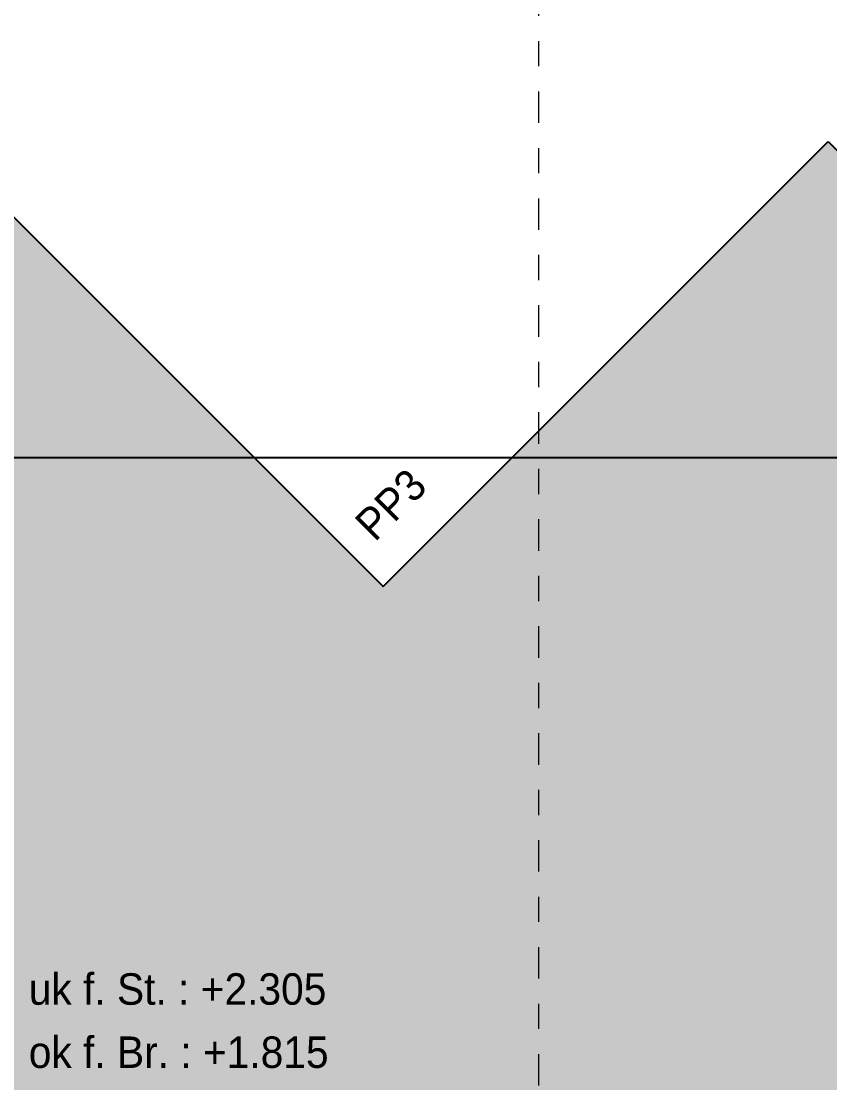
# Model space of a CAD drawing. Header units: metres. Extents: x -117 to -12, y 122 to 163.
# Drawn here: x -33.598 to -30.387, y 147.974 to 152.191 of the extents above; entities that cross this region are included whole.
import ezdxf

# ---------------------------------------------------------------- set-up
doc = ezdxf.new("R2010")
doc.units = ezdxf.units.M
doc.header["$PDMODE"] = 65
for name, pattern in [('AUSGEZOGEN', [0]), ('GETRENNT2_S10', [0.255, 0.125, -0.065, 0, -0.065]), ('STRICHLINIE_S4', [0.165, 0.125, -0.04])]:
    doc.linetypes.add(name, pattern=pattern)
for name, color, linetype, lineweight in [('XR$1$Bauachsen_grob', 7, 'GETRENNT2_S10', 13), ('XR$1$Gartenanlagen', 117, 'STRICHLINIE_S4', 13), ('XR$1$Strasse__Wege', 117, 'AUSGEZOGEN', 25), ('XR$1$Text_Koten', 7, 'AUSGEZOGEN', 25), ('XR$1$Text_Werkplan_Ausfuehrung', 7, 'AUSGEZOGEN', 25), ('XR$1$Werkplan-_Ausfuehrungsmasse', 7, 'AUSGEZOGEN', 13)]:
    doc.layers.add(name, color=color, linetype=linetype, lineweight=lineweight)
doc.styles.add('ARIAL', font='ARIAL.TTF')
doc.dimstyles.new('_DIMSTYLE_12', dxfattribs={"dimtxt": 0.125, "dimasz": 0.15, "dimexe": 0, "dimexo": 0, "dimgap": 0.0625, "dimtad": 2, "dimrnd": 0.005, "dimzin": 4, "dimdsep": 46, "dimtxsty": 'ARIAL', "dimblk1": 'ALL_ML_KREIS', "dimblk2": 'ALL_ML_KREIS', "dimsah": 1, "dimcen": 0, "dimclrd": 256, "dimclre": 256, "dimclrt": 256, "dimadec": 0, "dimazin": 0, "dimtfac": 1, "dimtdec": 0, "dimtix": 1, "dimtmove": 2, "dimatfit": 3, "dimfxl": 0, "dimtzin": 0, "dimlwd": 0, "dimlwe": -1, "dimarcsym": 0})

# ---------------------------------------------------------------- blocks, each defined once
blk = doc.blocks.new('COMPLEXOBJECT_20')
at = {"layer": 'XR$1$Bauachsen_grob', "color": 8}
blk.add_line((-31.5431, 126.7126), (-31.5431, 153.848), dxfattribs=at)
blk = doc.blocks.new('ALL_ML_KREIS')
at = {"color": 0, "linetype": 'ByBlock', "lineweight": -2}
for p, q in [((0, -0.5), (0, 0.5)), ((-1, 0), (0.5, 0))]:
    blk.add_line(p, q, dxfattribs=at)
blk.add_circle((0, 0), 0.15, dxfattribs=at)
blk = doc.blocks.new('*D554')
at = {"layer": 'DEFPOINTS'}
for p in [(-77.1306, 150.458), (-28.4581, 149.433), (-77.1306, 143.738)]:
    blk.add_point(p, dxfattribs=at)
at = {"layer": 'XR$1$Werkplan-_Ausfuehrungsmasse', "lineweight": -2}
for p, q in [((-77.1306, 147.738), (-77.1306, 150.458)), ((-77.1306, 150.458), (-28.4581, 150.458)), ((-28.4581, 149.758), (-28.4581, 150.458))]:
    blk.add_line(p, q, dxfattribs=at)
at = {"layer": 'XR$1$Werkplan-_Ausfuehrungsmasse', "xscale": 0.15, "yscale": 0.15, "zscale": 0.15, "rotation": 180}
blk.add_blockref('ALL_ML_KREIS', (-77.1306, 150.458), dxfattribs=at)
at = {"layer": 'XR$1$Werkplan-_Ausfuehrungsmasse', "xscale": 0.15, "yscale": 0.15, "zscale": 0.15}
blk.add_blockref('ALL_ML_KREIS', (-28.4581, 150.458), dxfattribs=at)
at = {"layer": 'XR$1$Werkplan-_Ausfuehrungsmasse', "insert": (-52.7901, 150.5727), "char_height": 0.125, "width": 0.625, "attachment_point": 5, "style": 'ARIAL'}
blk.add_mtext('\\A1;{\\A1;{48.67\\H0.082500;\\S^ ;}}', dxfattribs=at)

msp = doc.modelspace()

# ---------------------------------------------------------------- hatches: boundary and pattern name
at = {"layer": 'XR$1$Gartenanlagen', "linetype": 'AUSGEZOGEN', "lineweight": -3}
h = msp.add_hatch(color=254, dxfattribs=at)
h.paths.add_polyline_path([(-28.4581, 146.738), (-28.4581, 149.458), (-28.4581, 149.758), (-30.393, 151.7134), (-32.1607, 149.9457), (-33.9285, 151.7134), (-35.6963, 149.9457), (-37.464, 151.7134), (-39.2318, 149.9457), (-45.449, 156.158), (-71.7431, 156.158), (-71.7431, 146.738)])
h.paths.add_polyline_path([(-80.8054, 151.7796), (-80.8054, 156.158), (-98.7957, 156.158), (-99.026, 156.1587), (-99.026, 156.158), (-99.1625, 156.0402), (-104.6764, 151.253), (-108.8664, 122.9999), (-31.5181, 122.8431), (-31.5181, 132.438), (-71.6081, 132.438), (-71.6081, 135.438), (-72.4331, 135.438), (-72.4331, 135.378), (-73.4331, 135.378), (-73.4331, 135.438), (-80.1306, 135.438), (-80.1306, 143.738), (-75.4451, 143.738), (-75.4451, 151.7796)])
h.paths.add_polyline_path([(-83.0212, 153.948), (-83.0212, 154.448), (-86.9116, 154.448), (-86.9116, 153.948)])
h.paths.add_polyline_path([(-86.9116, 145.648), (-86.9116, 145.148), (-83.0212, 145.148), (-83.0212, 145.648)])
h.paths.add_polyline_path([(-87.8415, 144.748), (-87.8415, 155.348), (-82.6212, 155.348), (-82.6212, 144.748)], flags=16)

# ---------------------------------------------------------------- linework, layer by layer
at = {"layer": 'XR$1$Strasse__Wege', "color": 7}
for p, q in [((-33.9285, 151.7134), (-32.1607, 149.9457)), ((-32.1607, 149.9457), (-30.393, 151.7134)), ((-30.393, 151.7134), (-28.4581, 149.758))]:
    msp.add_line(p, q, dxfattribs=at)

# ---------------------------------------------------------------- block references
at = {"layer": 'XR$1$Bauachsen_grob', "color": 8, "linetype": 'AUSGEZOGEN', "lineweight": 13}
msp.add_blockref('COMPLEXOBJECT_20', (0, 0), dxfattribs=at)

# ---------------------------------------------------------------- texts
at = {"layer": 'XR$1$Text_Koten', "insert": (-33.5682, 148.4089), "char_height": 0.125, "width": 1.273041, "attachment_point": 1, "line_spacing_factor": 1.204819, "style": 'ARIAL'}
msp.add_mtext('{\\fArial|i0|b0;\\H0.125000;\\W0.925926;\\C7;uk f. St. : +2.305}\\P{\\fArial|i0|b0;\\H0.125000;\\W0.925926;\\C7;ok f. Br. : +1.815}\\P', dxfattribs=at)
at = {"layer": 'XR$1$Text_Werkplan_Ausfuehrung', "color": 7, "linetype": 'AUSGEZOGEN', "lineweight": 13, "insert": (-32.2374, 150.1637), "char_height": 0.125, "width": 0.364518, "attachment_point": 4, "rotation": 45, "style": 'ARIAL'}
msp.add_mtext('\\W0.92;PP3', dxfattribs=at)

# ---------------------------------------------------------------- dimensions: what is measured, and where the dimension line sits
at = {"layer": 'XR$1$Werkplan-_Ausfuehrungsmasse'}
dim = msp.add_linear_dim(base=(-28.4581, 150.458), p1=(-77.1306, 147.738), p2=(-28.4581, 149.758), dimstyle='_DIMSTYLE_12', override={"dimpost": '<>', "dimclrd": 256, "dimclre": 256, "dimclrt": 256, "dimlwd": 0, "dimlwe": 65535}, dxfattribs=at)
dim.commit()
dim.dimension.update_dxf_attribs({"geometry": '*D554', "text_midpoint": (-52.7901, 150.5727), "dimtype": 160})

doc.saveas('drawing.dxf')
